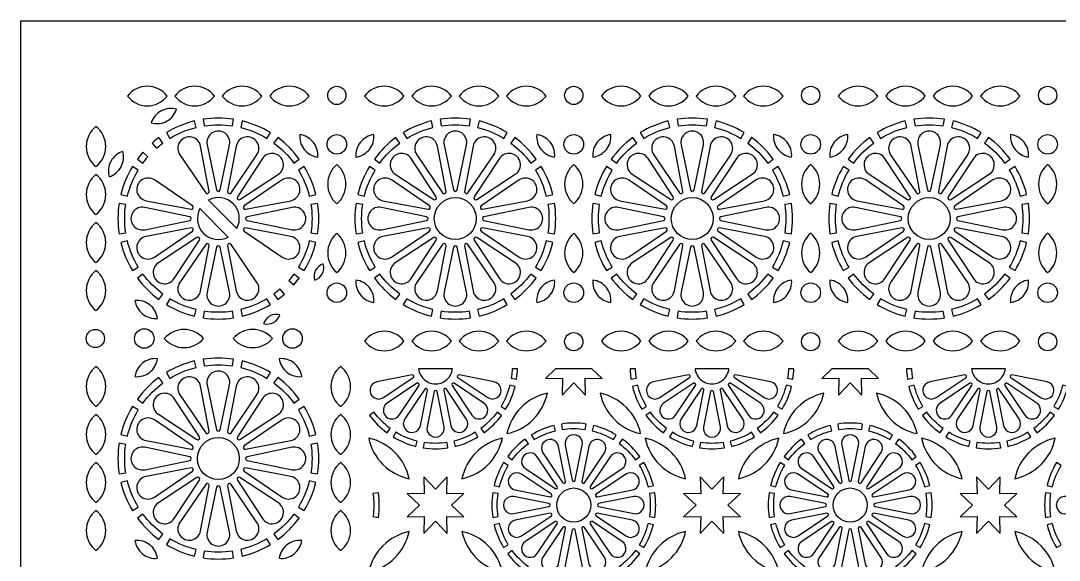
# Model space of a CAD drawing. Header units: millimetres. Extents: x 0 to 1400, y 170 to 1220.
# Drawn here: x 0 to 526, y 947 to 1220 of the extents above; entities that cross this region are included whole.
import ezdxf

# ---------------------------------------------------------------- set-up
doc = ezdxf.new("R2010")
doc.units = ezdxf.units.MM
doc.layers.add('CUT', color=1, linetype='CONTINUOUS')

msp = doc.modelspace()

# ---------------------------------------------------------------- linework, layer by layer
at = {"layer": 'CUT'}
for points in [[(0, 1220), (1400.15, 1220), (1400.15, 169.85), (0, 169.85)], [(201.493, 1043.85), (201.607, 1043.126), (201.842, 1042.25), (202.167, 1041.404), (202.578, 1040.597), (203.072, 1039.837), (203.642, 1039.132), (204.282, 1038.492), (204.987, 1037.922), (205.747, 1037.428), (206.554, 1037.017), (207.4, 1036.692), (208.276, 1036.457), (209.17, 1036.316), (210.075, 1036.268), (210.98, 1036.316), (211.874, 1036.457), (212.75, 1036.692), (213.596, 1037.017), (214.403, 1037.428), (215.163, 1037.922), (215.868, 1038.492), (216.508, 1039.132), (217.078, 1039.837), (217.572, 1040.597), (217.983, 1041.404), (218.308, 1042.25), (218.543, 1043.126), (218.657, 1043.85)], [(248.815, 1043.85), (248.668, 1040.966), (248.377, 1039.082), (251.1, 1038.661), (251.526, 1042.805), (251.526, 1043.85)], [(270.854, 1043.85), (265.708, 1038.974), (274.357, 1039.207), (274.124, 1030.558), (280.075, 1036.839), (286.026, 1030.558), (285.793, 1039.207), (294.442, 1038.974), (289.296, 1043.85)], [(308.624, 1043.85), (308.624, 1042.805), (309.05, 1038.661), (311.773, 1039.082), (311.482, 1040.966), (311.335, 1043.85)], [(341.493, 1043.85), (341.607, 1043.126), (341.842, 1042.25), (342.167, 1041.404), (342.578, 1040.597), (343.072, 1039.837), (343.642, 1039.132), (344.282, 1038.492), (344.987, 1037.922), (345.747, 1037.428), (346.554, 1037.017), (347.4, 1036.692), (348.276, 1036.457), (349.17, 1036.316), (350.075, 1036.268), (350.98, 1036.316), (351.874, 1036.457), (352.75, 1036.692), (353.596, 1037.017), (354.403, 1037.428), (355.163, 1037.922), (355.868, 1038.492), (356.508, 1039.132), (357.078, 1039.837), (357.572, 1040.597), (357.983, 1041.404), (358.308, 1042.25), (358.543, 1043.126), (358.657, 1043.85)], [(388.815, 1043.85), (388.668, 1040.966), (388.377, 1039.082), (391.1, 1038.661), (391.526, 1042.805), (391.526, 1043.85)], [(410.854, 1043.85), (405.708, 1038.974), (414.357, 1039.207), (414.124, 1030.558), (420.075, 1036.839), (426.026, 1030.558), (425.793, 1039.207), (434.442, 1038.974), (429.296, 1043.85)], [(448.624, 1043.85), (448.624, 1042.805), (449.05, 1038.661), (451.773, 1039.082), (451.482, 1040.966), (451.335, 1043.85)], [(481.493, 1043.85), (481.607, 1043.126), (481.842, 1042.25), (482.167, 1041.404), (482.578, 1040.597), (483.072, 1039.837), (483.642, 1039.132), (484.282, 1038.492), (484.987, 1037.922), (485.747, 1037.428), (486.554, 1037.017), (487.4, 1036.692), (488.276, 1036.457), (489.17, 1036.316), (490.075, 1036.268), (490.98, 1036.316), (491.874, 1036.457), (492.75, 1036.692), (493.596, 1037.017), (494.403, 1037.428), (495.163, 1037.922), (495.868, 1038.492), (496.508, 1039.132), (497.078, 1039.837), (497.572, 1040.597), (497.983, 1041.404), (498.308, 1042.25), (498.543, 1043.126), (498.657, 1043.85)], [(201.989, 974.925), (195.708, 968.974), (204.357, 969.207), (204.124, 960.558), (210.075, 966.839), (216.026, 960.558), (215.793, 969.207), (224.442, 968.974), (218.161, 974.925), (224.442, 980.876), (215.793, 980.643), (216.026, 989.292), (210.075, 983.011), (204.124, 989.292), (204.357, 980.643), (195.708, 980.876)], [(341.989, 974.925), (335.708, 968.974), (344.357, 969.207), (344.124, 960.558), (350.075, 966.839), (356.026, 960.558), (355.793, 969.207), (364.442, 968.974), (358.161, 974.925), (364.442, 980.876), (355.793, 980.643), (356.026, 989.292), (350.075, 983.011), (344.124, 989.292), (344.357, 980.643), (335.708, 980.876)], [(481.989, 974.925), (475.708, 968.974), (484.357, 969.207), (484.124, 960.558), (490.075, 966.839), (496.026, 960.558), (495.793, 969.207), (504.442, 968.974), (498.161, 974.925), (504.442, 980.876), (495.793, 980.643), (496.026, 989.292), (490.075, 983.011), (484.124, 989.292), (484.357, 980.643), (475.708, 980.876)]]:
    msp.add_lwpolyline(points, close=True, dxfattribs=at)
for points in [[(74.081, 1181.9, 0.2338316), (64.075, 1186.85, 0.2338316), (54.069, 1181.9, 0.2338316), (64.075, 1176.95, 0.2338316)], [(98.081, 1181.9, 0.2338316), (88.075, 1186.85, 0.2338316), (78.069, 1181.9, 0.2338316), (88.075, 1176.95, 0.2338316)], [(122.081, 1181.9, 0.2338316), (112.075, 1186.85, 0.2338316), (102.069, 1181.9, 0.2338316), (112.075, 1176.95, 0.2338316)], [(146.081, 1181.9, 0.2338316), (136.075, 1186.85, 0.2338316), (126.069, 1181.9, 0.2338316), (136.075, 1176.95, 0.2338316)], [(194.081, 1181.9, 0.2338316), (184.075, 1186.85, 0.2338316), (174.069, 1181.9, 0.2338316), (184.075, 1176.95, 0.2338316)], [(218.081, 1181.9, 0.2338316), (208.075, 1186.85, 0.2338316), (198.069, 1181.9, 0.2338316), (208.075, 1176.95, 0.2338316)], [(242.081, 1181.9, 0.2338316), (232.075, 1186.85, 0.2338316), (222.069, 1181.9, 0.2338316), (232.075, 1176.95, 0.2338316)], [(266.081, 1181.9, 0.2338316), (256.075, 1186.85, 0.2338316), (246.069, 1181.9, 0.2338316), (256.075, 1176.95, 0.2338316)], [(314.081, 1181.9, 0.2338316), (304.075, 1186.85, 0.2338316), (294.069, 1181.9, 0.2338316), (304.075, 1176.95, 0.2338316)], [(338.081, 1181.9, 0.2338316), (328.075, 1186.85, 0.2338316), (318.069, 1181.9, 0.2338316), (328.075, 1176.95, 0.2338316)], [(362.081, 1181.9, 0.2338316), (352.075, 1186.85, 0.2338316), (342.069, 1181.9, 0.2338316), (352.075, 1176.95, 0.2338316)], [(386.081, 1181.9, 0.2338316), (376.075, 1186.85, 0.2338316), (366.069, 1181.9, 0.2338316), (376.075, 1176.95, 0.2338316)], [(434.081, 1181.9, 0.2338316), (424.075, 1186.85, 0.2338316), (414.069, 1181.9, 0.2338316), (424.075, 1176.95, 0.2338316)], [(458.081, 1181.9, 0.2338316), (448.075, 1186.85, 0.2338316), (438.069, 1181.9, 0.2338316), (448.075, 1176.95, 0.2338316)], [(482.081, 1181.9, 0.2338316), (472.075, 1186.85, 0.2338316), (462.069, 1181.9, 0.2338316), (472.075, 1176.95, 0.2338316)], [(506.081, 1181.9, 0.2338316), (496.075, 1186.85, 0.2338316), (486.069, 1181.9, 0.2338316), (496.075, 1176.95, 0.2338316)], [(78.913, 1175.195, 0.1947318), (71.12, 1174.381, 0.1947317), (66.088, 1168.375, 0.1947318), (73.881, 1169.189, 0.1947317)], [(75.509, 1160.498, -0.076018), (88.756, 1165.985), (87.947, 1169.302, 0.0760714), (73.736, 1163.416)], [(92.906, 1166.811, -0.0760181), (107.244, 1166.811), (107.766, 1170.185, 0.0760714), (92.384, 1170.185)], [(111.394, 1165.985, -0.076018), (124.641, 1160.498), (126.414, 1163.416, 0.0760714), (112.203, 1169.302)], [(195.509, 1160.498, -0.076018), (208.756, 1165.985), (207.947, 1169.302, 0.0760714), (193.736, 1163.416)], [(212.906, 1166.811, -0.0760181), (227.244, 1166.811), (227.766, 1170.185, 0.0760714), (212.384, 1170.185)], [(231.394, 1165.985, -0.076018), (244.641, 1160.498), (246.414, 1163.416, 0.0760714), (232.203, 1169.302)], [(315.509, 1160.498, -0.076018), (328.756, 1165.985), (327.947, 1169.302, 0.0760714), (313.736, 1163.416)], [(332.906, 1166.811, -0.0760181), (347.244, 1166.811), (347.766, 1170.185, 0.0760714), (332.384, 1170.185)], [(351.394, 1165.985, -0.076018), (364.641, 1160.498), (366.414, 1163.416, 0.0760714), (352.203, 1169.302)], [(435.509, 1160.498, -0.076018), (448.756, 1165.985), (447.947, 1169.302, 0.0760714), (433.736, 1163.416)], [(452.906, 1166.811, -0.0760181), (467.244, 1166.811), (467.766, 1170.185, 0.0760714), (452.384, 1170.185)], [(471.394, 1165.985, -0.076018), (484.641, 1160.498), (486.414, 1163.416, 0.0760714), (472.203, 1169.302)], [(43.05, 1156.354, 0.2308917), (38.1, 1166.501, 0.2308917), (33.15, 1156.354, 0.2308917), (38.1, 1146.206, 0.2308917)], [(100.999, 1134.444), (105.739, 1157.243, 1.229312), (94.411, 1157.243), (99.151, 1134.444, 0.8134626)], [(150.401, 1151.068, 0.1947317), (148.142, 1158.57, 0.1947318), (141.299, 1162.388, 0.1947317), (143.558, 1154.886, 0.1947318)], [(178.851, 1162.388, 0.1947318), (172.008, 1158.57, 0.1947317), (169.749, 1151.068, 0.1947318), (176.592, 1154.886, 0.1947317)], [(220.999, 1134.444), (225.739, 1157.243, 1.229312), (214.411, 1157.243), (219.151, 1134.444, 0.8134626)], [(270.401, 1151.068, 0.1947317), (268.142, 1158.57, 0.1947318), (261.299, 1162.388, 0.1947317), (263.558, 1154.886, 0.1947318)], [(298.851, 1162.388, 0.1947318), (292.008, 1158.57, 0.1947317), (289.749, 1151.068, 0.1947318), (296.592, 1154.886, 0.1947317)], [(340.999, 1134.444), (345.739, 1157.243, 1.229312), (334.411, 1157.243), (339.151, 1134.444, 0.8134626)], [(390.401, 1151.068, 0.1947317), (388.142, 1158.57, 0.1947318), (381.299, 1162.388, 0.1947317), (383.558, 1154.886, 0.1947318)], [(418.851, 1162.388, 0.1947318), (412.008, 1158.57, 0.1947317), (409.749, 1151.068, 0.1947318), (416.592, 1154.886, 0.1947317)], [(460.999, 1134.444), (465.739, 1157.243, 1.229312), (454.411, 1157.243), (459.151, 1134.444, 0.8134626)], [(510.401, 1151.068, 0.1947317), (508.142, 1158.57, 0.1947318), (501.299, 1162.388, 0.1947317), (503.558, 1154.886, 0.1947318)], [(68.785, 1155.571, -0.0216959), (71.991, 1158.148), (69.975, 1160.902, 0.021749), (66.528, 1158.133)], [(95.372, 1133.693), (91.027, 1156.57, 1.2293118), (80.561, 1152.234), (93.665, 1132.986, 0.8134636)], [(106.485, 1132.986), (119.589, 1152.234, 1.2293118), (109.123, 1156.57), (104.778, 1133.693, 0.8134636)], [(128.159, 1158.148, -0.0760181), (138.298, 1148.009), (141.052, 1150.025, 0.0760714), (130.175, 1160.902)], [(181.852, 1148.009, -0.0760181), (191.991, 1158.148), (189.975, 1160.902, 0.0760714), (179.098, 1150.025)], [(215.372, 1133.693), (211.027, 1156.57, 1.2293118), (200.561, 1152.234), (213.665, 1132.986, 0.8134636)], [(226.485, 1132.986), (239.589, 1152.234, 1.2293118), (229.123, 1156.57), (224.778, 1133.693, 0.8134636)], [(248.159, 1158.148, -0.0760181), (258.298, 1148.009), (261.052, 1150.025, 0.0760714), (250.175, 1160.902)], [(301.852, 1148.009, -0.0760181), (311.991, 1158.148), (309.975, 1160.902, 0.0760714), (299.098, 1150.025)], [(335.372, 1133.693), (331.027, 1156.57, 1.2293118), (320.561, 1152.234), (333.665, 1132.986, 0.8134636)], [(346.485, 1132.986), (359.589, 1152.234, 1.2293118), (349.123, 1156.57), (344.778, 1133.693, 0.8134636)], [(368.159, 1158.148, -0.0760181), (378.298, 1148.009), (381.052, 1150.025, 0.0760714), (370.175, 1160.902)], [(421.852, 1148.009, -0.0760181), (431.991, 1158.148), (429.975, 1160.902, 0.0760714), (419.098, 1150.025)], [(455.372, 1133.693), (451.027, 1156.57, 1.2293118), (440.561, 1152.234), (453.665, 1132.986, 0.8134636)], [(466.485, 1132.986), (479.589, 1152.234, 1.2293118), (469.123, 1156.57), (464.778, 1133.693, 0.8134636)], [(488.159, 1158.148, -0.0760181), (498.298, 1148.009), (501.052, 1150.025, 0.0760714), (490.175, 1160.902)], [(50.811, 1146.119, 0.1947318), (51.625, 1153.912, 0.1947317), (45.619, 1148.88, 0.1947318), (44.805, 1141.087, 0.1947317)], [(61.867, 1153.472, 0.021749), (59.098, 1150.025), (61.852, 1148.009, -0.0216959), (64.429, 1151.215)], [(110.995, 1129.539), (130.468, 1142.308, 1.2293119), (122.458, 1150.318), (109.689, 1130.845, 0.8134633)], [(210.461, 1130.845), (197.692, 1150.318, 1.2293119), (189.682, 1142.308), (209.155, 1129.539, 0.8134633)], [(230.995, 1129.539), (250.468, 1142.308, 1.2293119), (242.458, 1150.318), (229.689, 1130.845, 0.8134633)], [(330.461, 1130.845), (317.692, 1150.318, 1.2293119), (309.682, 1142.308), (329.155, 1129.539, 0.8134633)], [(350.995, 1129.539), (370.468, 1142.308, 1.2293119), (362.458, 1150.318), (349.689, 1130.845, 0.8134633)], [(450.461, 1130.845), (437.692, 1150.318, 1.2293119), (429.682, 1142.308), (449.155, 1129.539, 0.8134633)], [(470.995, 1129.539), (490.468, 1142.308, 1.2293119), (482.458, 1150.318), (469.689, 1130.845, 0.8134633)], [(160.075, 1127.393, 0.2205825), (164.69, 1137.345, 0.2205825), (160.075, 1147.297, 0.2205825), (155.46, 1137.345, 0.2205825)], [(280.075, 1127.393, 0.2205825), (284.69, 1137.345, 0.2205825), (280.075, 1147.297, 0.2205825), (275.46, 1137.345, 0.2205825)], [(400.075, 1127.393, 0.2205825), (404.69, 1137.345, 0.2205825), (400.075, 1147.297, 0.2205825), (395.46, 1137.345, 0.2205825)], [(520.075, 1127.393, 0.2205825), (524.69, 1137.345, 0.2205825), (520.075, 1147.297, 0.2205825), (515.46, 1137.345, 0.2205825)], [(43.05, 1132.068, 0.2308917), (38.1, 1142.216, 0.2308917), (33.15, 1132.068, 0.2308917), (38.1, 1121.92, 0.2308917)], [(56.584, 1146.264, 0.0760714), (50.698, 1132.053), (54.015, 1131.244, -0.076018), (59.502, 1144.491)], [(140.648, 1144.491, -0.076018), (146.135, 1131.244), (149.452, 1132.053, 0.0760714), (143.566, 1146.264)], [(174.015, 1131.244, -0.076018), (179.502, 1144.491), (176.584, 1146.264, 0.0760714), (170.698, 1132.053)], [(260.648, 1144.491, -0.076018), (266.135, 1131.244), (269.452, 1132.053, 0.0760714), (263.566, 1146.264)], [(294.015, 1131.244, -0.076018), (299.502, 1144.491), (296.584, 1146.264, 0.0760714), (290.698, 1132.053)], [(380.648, 1144.491, -0.076018), (386.135, 1131.244), (389.452, 1132.053, 0.0760714), (383.566, 1146.264)], [(414.015, 1131.244, -0.076018), (419.502, 1144.491), (416.584, 1146.264, 0.0760714), (410.698, 1132.053)], [(500.648, 1144.491, -0.076018), (506.135, 1131.244), (509.452, 1132.053, 0.0760714), (503.566, 1146.264)], [(87.014, 1126.335), (67.766, 1139.439, 1.2293118), (63.43, 1128.973), (86.307, 1124.628, 0.8134636)], [(113.843, 1124.628), (136.72, 1128.973, 1.2293118), (132.384, 1139.439), (113.136, 1126.335, 0.8134636)], [(207.014, 1126.335), (187.766, 1139.439, 1.2293118), (183.43, 1128.973), (206.307, 1124.628, 0.8134636)], [(233.843, 1124.628), (256.72, 1128.973, 1.2293118), (252.384, 1139.439), (233.136, 1126.335, 0.8134636)], [(327.014, 1126.335), (307.766, 1139.439, 1.2293118), (303.43, 1128.973), (326.307, 1124.628, 0.8134636)], [(353.843, 1124.628), (376.72, 1128.973, 1.2293118), (372.384, 1139.439), (353.136, 1126.335, 0.8134636)], [(447.014, 1126.335), (427.766, 1139.439, 1.2293118), (423.43, 1128.973), (446.307, 1124.628, 0.8134636)], [(473.843, 1124.628), (496.72, 1128.973, 1.2293118), (492.384, 1139.439), (473.136, 1126.335, 0.8134636)], [(49.815, 1127.616, 0.0760714), (49.815, 1112.234), (53.189, 1112.756, -0.0760181), (53.189, 1127.094)], [(85.556, 1120.849), (62.757, 1125.589, 1.229312), (62.757, 1114.261), (85.556, 1119.001, 0.8134626)], [(109.436, 1114.913, 0.7422074), (95.063, 1129.286)], [(114.594, 1119.001), (137.393, 1114.261, 1.229312), (137.393, 1125.589), (114.594, 1120.849, 0.8134626)], [(146.961, 1127.094, -0.0760181), (146.961, 1112.756), (150.335, 1112.234, 0.0760714), (150.335, 1127.616)], [(173.189, 1112.756, -0.0760181), (173.189, 1127.094), (169.815, 1127.616, 0.0760714), (169.815, 1112.234)], [(205.556, 1120.849), (182.757, 1125.589, 1.229312), (182.757, 1114.261), (205.556, 1119.001, 0.8134626)], [(234.594, 1119.001), (257.393, 1114.261, 1.229312), (257.393, 1125.589), (234.594, 1120.849, 0.8134626)], [(266.961, 1127.094, -0.0760181), (266.961, 1112.756), (270.335, 1112.234, 0.0760714), (270.335, 1127.616)], [(293.189, 1112.756, -0.0760181), (293.189, 1127.094), (289.815, 1127.616, 0.0760714), (289.815, 1112.234)], [(325.556, 1120.849), (302.757, 1125.589, 1.229312), (302.757, 1114.261), (325.556, 1119.001, 0.8134626)], [(354.594, 1119.001), (377.393, 1114.261, 1.229312), (377.393, 1125.589), (354.594, 1120.849, 0.8134626)], [(386.961, 1127.094, -0.0760181), (386.961, 1112.756), (390.335, 1112.234, 0.0760714), (390.335, 1127.616)], [(413.189, 1112.756, -0.0760181), (413.189, 1127.094), (409.815, 1127.616, 0.0760714), (409.815, 1112.234)], [(445.556, 1120.849), (422.757, 1125.589, 1.229312), (422.757, 1114.261), (445.556, 1119.001, 0.8134626)], [(474.594, 1119.001), (497.393, 1114.261, 1.229312), (497.393, 1125.589), (474.594, 1120.849, 0.8134626)], [(506.961, 1127.094, -0.0760181), (506.961, 1112.756), (510.335, 1112.234, 0.0760714), (510.335, 1127.616)], [(90.714, 1124.937, 0.7422074), (105.087, 1110.564)], [(43.05, 1107.782, 0.2308917), (38.1, 1117.93, 0.2308917), (33.15, 1107.782, 0.2308917), (38.1, 1097.634, 0.2308917)], [(86.307, 1115.222), (63.43, 1110.877, 1.2293118), (67.766, 1100.411), (87.014, 1113.515, 0.8134636)], [(113.136, 1113.515), (132.384, 1100.411, 1.2293118), (136.72, 1110.877), (113.843, 1115.222, 0.8134636)], [(206.307, 1115.222), (183.43, 1110.877, 1.2293118), (187.766, 1100.411), (207.014, 1113.515, 0.8134636)], [(233.136, 1113.515), (252.384, 1100.411, 1.2293118), (256.72, 1110.877), (233.843, 1115.222, 0.8134636)], [(326.307, 1115.222), (303.43, 1110.877, 1.2293118), (307.766, 1100.411), (327.014, 1113.515, 0.8134636)], [(353.136, 1113.515), (372.384, 1100.411, 1.2293118), (376.72, 1110.877), (353.843, 1115.222, 0.8134636)], [(446.307, 1115.222), (423.43, 1110.877, 1.2293118), (427.766, 1100.411), (447.014, 1113.515, 0.8134636)], [(473.136, 1113.515), (492.384, 1100.411, 1.2293118), (496.72, 1110.877), (473.843, 1115.222, 0.8134636)], [(89.155, 1110.311), (69.682, 1097.542, 1.2293119), (77.692, 1089.532), (90.461, 1109.005, 0.8134633)], [(160.075, 1092.553, 0.2205825), (164.69, 1102.505, 0.2205825), (160.075, 1112.457, 0.2205825), (155.46, 1102.505, 0.2205825)], [(209.155, 1110.311), (189.682, 1097.542, 1.2293119), (197.692, 1089.532), (210.461, 1109.005, 0.8134633)], [(229.689, 1109.005), (242.458, 1089.532, 1.2293119), (250.468, 1097.542), (230.995, 1110.311, 0.8134633)], [(280.075, 1092.553, 0.2205825), (284.69, 1102.505, 0.2205825), (280.075, 1112.457, 0.2205825), (275.46, 1102.505, 0.2205825)], [(329.155, 1110.311), (309.682, 1097.542, 1.2293119), (317.692, 1089.532), (330.461, 1109.005, 0.8134633)], [(349.689, 1109.005), (362.458, 1089.532, 1.2293119), (370.468, 1097.542), (350.995, 1110.311, 0.8134633)], [(400.075, 1092.553, 0.2205825), (404.69, 1102.505, 0.2205825), (400.075, 1112.457, 0.2205825), (395.46, 1102.505, 0.2205825)], [(449.155, 1110.311), (429.682, 1097.542, 1.2293119), (437.692, 1089.532), (450.461, 1109.005, 0.8134633)], [(469.689, 1109.005), (482.458, 1089.532, 1.2293119), (490.468, 1097.542), (470.995, 1110.311, 0.8134633)], [(520.075, 1092.553, 0.2205825), (524.69, 1102.505, 0.2205825), (520.075, 1112.457, 0.2205825), (515.46, 1102.505, 0.2205825)], [(50.698, 1107.797, 0.0760714), (56.584, 1093.586), (59.502, 1095.359, -0.076018), (54.015, 1108.606)], [(93.665, 1106.864), (80.561, 1087.616, 1.2293118), (91.027, 1083.28), (95.372, 1106.157, 0.8134636)], [(99.151, 1105.406), (94.411, 1082.607, 1.229312), (105.739, 1082.607), (100.999, 1105.406, 0.8134626)], [(104.778, 1106.157), (109.123, 1083.28, 1.2293118), (119.589, 1087.616), (106.485, 1106.864, 0.8134636)], [(146.135, 1108.606, -0.076018), (140.648, 1095.359), (143.566, 1093.586, 0.0760714), (149.452, 1107.797)], [(179.502, 1095.359, -0.076018), (174.015, 1108.606), (170.698, 1107.797, 0.0760714), (176.584, 1093.586)], [(213.665, 1106.864), (200.561, 1087.616, 1.2293118), (211.027, 1083.28), (215.372, 1106.157, 0.8134636)], [(219.151, 1105.406), (214.411, 1082.607, 1.229312), (225.739, 1082.607), (220.999, 1105.406, 0.8134626)], [(224.778, 1106.157), (229.123, 1083.28, 1.2293118), (239.589, 1087.616), (226.485, 1106.864, 0.8134636)], [(266.135, 1108.606, -0.076018), (260.648, 1095.359), (263.566, 1093.586, 0.0760714), (269.452, 1107.797)], [(299.502, 1095.359, -0.076018), (294.015, 1108.606), (290.698, 1107.797, 0.0760714), (296.584, 1093.586)], [(333.665, 1106.864), (320.561, 1087.616, 1.2293118), (331.027, 1083.28), (335.372, 1106.157, 0.8134636)], [(339.151, 1105.406), (334.411, 1082.607, 1.229312), (345.739, 1082.607), (340.999, 1105.406, 0.8134626)], [(344.778, 1106.157), (349.123, 1083.28, 1.2293118), (359.589, 1087.616), (346.485, 1106.864, 0.8134636)], [(386.135, 1108.606, -0.076018), (380.648, 1095.359), (383.566, 1093.586, 0.0760714), (389.452, 1107.797)], [(419.502, 1095.359, -0.076018), (414.015, 1108.606), (410.698, 1107.797, 0.0760714), (416.584, 1093.586)], [(453.665, 1106.864), (440.561, 1087.616, 1.2293118), (451.027, 1083.28), (455.372, 1106.157, 0.8134636)], [(459.151, 1105.406), (454.411, 1082.607, 1.229312), (465.739, 1082.607), (460.999, 1105.406, 0.8134626)], [(464.778, 1106.157), (469.123, 1083.28, 1.2293118), (479.589, 1087.616), (466.485, 1106.864, 0.8134636)], [(506.135, 1108.606, -0.076018), (500.648, 1095.359), (503.566, 1093.586, 0.0760714), (509.452, 1107.797)], [(148.805, 1088.711, 0.1936892), (152.668, 1091.961, 0.1936891), (153.201, 1096.981, 0.1936895), (149.339, 1093.731, 0.1936894)], [(43.05, 1083.496, 0.2308917), (38.1, 1093.644, 0.2308917), (33.15, 1083.496, 0.2308917), (38.1, 1073.349, 0.2308917)], [(59.098, 1089.825, 0.0760714), (69.975, 1078.948), (71.991, 1081.702, -0.0760181), (61.852, 1091.841)], [(138.298, 1091.841, -0.0216959), (135.721, 1088.635), (138.283, 1086.378, 0.021749), (141.052, 1089.825)], [(169.749, 1088.782, 0.1947317), (172.008, 1081.28, 0.1947318), (178.851, 1077.462, 0.1947317), (176.592, 1084.964, 0.1947318)], [(191.991, 1081.702, -0.0760181), (181.852, 1091.841), (179.098, 1089.825, 0.0760714), (189.975, 1078.948)], [(258.298, 1091.841, -0.0760181), (248.159, 1081.702), (250.175, 1078.948, 0.0760714), (261.052, 1089.825)], [(261.299, 1077.462, 0.1947318), (268.142, 1081.28, 0.1947317), (270.401, 1088.782, 0.1947318), (263.558, 1084.964, 0.1947317)], [(289.749, 1088.782, 0.1947317), (292.008, 1081.28, 0.1947318), (298.851, 1077.462, 0.1947317), (296.592, 1084.964, 0.1947318)], [(311.991, 1081.702, -0.0760181), (301.852, 1091.841), (299.098, 1089.825, 0.0760714), (309.975, 1078.948)], [(378.298, 1091.841, -0.0760181), (368.159, 1081.702), (370.175, 1078.948, 0.0760714), (381.052, 1089.825)], [(381.299, 1077.462, 0.1947318), (388.142, 1081.28, 0.1947317), (390.401, 1088.782, 0.1947318), (383.558, 1084.964, 0.1947317)], [(409.749, 1088.782, 0.1947317), (412.008, 1081.28, 0.1947318), (418.851, 1077.462, 0.1947317), (416.592, 1084.964, 0.1947318)], [(431.991, 1081.702, -0.0760181), (421.852, 1091.841), (419.098, 1089.825, 0.0760714), (429.975, 1078.948)], [(498.298, 1091.841, -0.0760181), (488.159, 1081.702), (490.175, 1078.948, 0.0760714), (501.052, 1089.825)], [(501.299, 1077.462, 0.1947318), (508.142, 1081.28, 0.1947317), (510.401, 1088.782, 0.1947318), (503.558, 1084.964, 0.1947317)], [(130.175, 1078.948, 0.021749), (133.622, 1081.717), (131.365, 1084.279, -0.0216959), (128.159, 1081.702)], [(65.365, 1076.24, 0.1947317), (57.85, 1078.456, 0.1947317), (61.708, 1071.637, 0.1947317), (69.223, 1069.421, 0.1947317)], [(73.736, 1076.434, 0.0760714), (87.947, 1070.548), (88.756, 1073.865, -0.076018), (75.509, 1079.352)], [(112.203, 1070.548, 0.0760714), (126.414, 1076.434), (124.641, 1079.352, -0.076018), (111.394, 1073.865)], [(208.756, 1073.865, -0.076018), (195.509, 1079.352), (193.736, 1076.434, 0.0760714), (207.947, 1070.548)], [(244.641, 1079.352, -0.076018), (231.394, 1073.865), (232.203, 1070.548, 0.0760714), (246.414, 1076.434)], [(328.756, 1073.865, -0.076018), (315.509, 1079.352), (313.736, 1076.434, 0.0760714), (327.947, 1070.548)], [(364.641, 1079.352, -0.076018), (351.394, 1073.865), (352.203, 1070.548, 0.0760714), (366.414, 1076.434)], [(448.756, 1073.865, -0.076018), (435.509, 1079.352), (433.736, 1076.434, 0.0760714), (447.947, 1070.548)], [(484.641, 1079.352, -0.076018), (471.394, 1073.865), (472.203, 1070.548, 0.0760714), (486.414, 1076.434)], [(92.384, 1069.665, 0.0760714), (107.766, 1069.665), (107.244, 1073.039, -0.0760181), (92.906, 1073.039)], [(227.244, 1073.039, -0.0760181), (212.906, 1073.039), (212.384, 1069.665, 0.0760714), (227.766, 1069.665)], [(347.244, 1073.039, -0.0760181), (332.906, 1073.039), (332.384, 1069.665, 0.0760714), (347.766, 1069.665)], [(467.244, 1073.039, -0.0760181), (452.906, 1073.039), (452.384, 1069.665, 0.0760714), (467.766, 1069.665)], [(126.269, 1070.661, 0.1936895), (123.019, 1066.799, 0.1936891), (128.039, 1067.332, 0.1936892), (131.289, 1071.195, 0.1936894)], [(82.655, 1063.826, 0.2205825), (72.703, 1059.211, 0.2205825), (82.655, 1054.596, 0.2205825), (92.607, 1059.211, 0.2205825)], [(117.495, 1063.826, 0.2205825), (107.543, 1059.211, 0.2205825), (117.495, 1054.596, 0.2205825), (127.447, 1059.211, 0.2205825)], [(194.081, 1057.95, 0.2338316), (184.075, 1062.9, 0.2338316), (174.069, 1057.95, 0.2338316), (184.075, 1053, 0.2338316)], [(218.081, 1057.95, 0.2338316), (208.075, 1062.9, 0.2338316), (198.069, 1057.95, 0.2338316), (208.075, 1053, 0.2338316)], [(242.081, 1057.95, 0.2338316), (232.075, 1062.9, 0.2338316), (222.069, 1057.95, 0.2338316), (232.075, 1053, 0.2338316)], [(266.081, 1057.95, 0.2338316), (256.075, 1062.9, 0.2338316), (246.069, 1057.95, 0.2338316), (256.075, 1053, 0.2338316)], [(314.081, 1057.95, 0.2338316), (304.075, 1062.9, 0.2338316), (294.069, 1057.95, 0.2338316), (304.075, 1053, 0.2338316)], [(338.081, 1057.95, 0.2338316), (328.075, 1062.9, 0.2338316), (318.069, 1057.95, 0.2338316), (328.075, 1053, 0.2338316)], [(362.081, 1057.95, 0.2338316), (352.075, 1062.9, 0.2338316), (342.069, 1057.95, 0.2338316), (352.075, 1053, 0.2338316)], [(386.081, 1057.95, 0.2338316), (376.075, 1062.9, 0.2338316), (366.069, 1057.95, 0.2338316), (376.075, 1053, 0.2338316)], [(434.081, 1057.95, 0.2338316), (424.075, 1062.9, 0.2338316), (414.069, 1057.95, 0.2338316), (424.075, 1053, 0.2338316)], [(458.081, 1057.95, 0.2338316), (448.075, 1062.9, 0.2338316), (438.069, 1057.95, 0.2338316), (448.075, 1053, 0.2338316)], [(482.081, 1057.95, 0.2338316), (472.075, 1062.9, 0.2338316), (462.069, 1057.95, 0.2338316), (472.075, 1053, 0.2338316)], [(506.081, 1057.95, 0.2338316), (496.075, 1062.9, 0.2338316), (486.069, 1057.95, 0.2338316), (496.075, 1053, 0.2338316)], [(65.365, 1042.181, 0.1947319), (69.223, 1049.001, 0.1947318), (61.708, 1046.785, 0.1947319), (57.85, 1039.965, 0.1947318)], [(87.947, 1047.874, 0.0760714), (73.736, 1041.987), (75.509, 1039.069, -0.0760181), (88.756, 1044.557)], [(107.766, 1048.756, 0.0760714), (92.384, 1048.756), (92.906, 1045.382, -0.0760181), (107.244, 1045.382)], [(126.414, 1041.987, 0.0760714), (112.203, 1047.874), (111.394, 1044.557, -0.0760181), (124.641, 1039.069)], [(134.785, 1042.181, 0.1947318), (142.3, 1039.965, 0.1947319), (138.442, 1046.785, 0.1947318), (130.927, 1049.001, 0.1947319)], [(43.05, 1034.925, 0.2308917), (38.1, 1045.073, 0.2308917), (33.15, 1034.925, 0.2308917), (38.1, 1024.777, 0.2308917)], [(100.999, 1013.016), (105.739, 1035.814, 1.229312), (94.411, 1035.814), (99.151, 1013.016, 0.8134629)], [(167, 1034.925, 0.2308917), (162.05, 1045.073, 0.2308917), (157.1, 1034.925, 0.2308917), (162.05, 1024.777, 0.2308917)], [(69.975, 1039.474, 0.0760714), (59.098, 1028.597), (61.852, 1026.58, -0.0760181), (71.991, 1036.719)], [(95.372, 1012.264), (91.027, 1035.141, 1.2293119), (80.561, 1030.806), (93.665, 1011.557, 0.8134632)], [(106.485, 1011.557), (119.589, 1030.806, 1.2293119), (109.123, 1035.141), (104.778, 1012.264, 0.8134632)], [(141.052, 1028.597, 0.0760714), (130.175, 1039.474), (128.159, 1036.719, -0.0760181), (138.298, 1026.58)], [(198.176, 1040.799), (180.373, 1037.258, 1.2185033), (183.651, 1029.343), (198.743, 1039.428, 0.8206798)], [(200.66, 1036.56), (185.568, 1026.475, 1.2185039), (191.625, 1020.418), (201.71, 1035.51, 0.8206772)], [(218.44, 1035.51), (228.525, 1020.418, 1.2185039), (234.582, 1026.475), (219.49, 1036.56, 0.8206772)], [(221.407, 1039.428), (236.499, 1029.343, 1.2185033), (239.777, 1037.258), (221.974, 1040.799, 0.8206798)], [(338.176, 1040.799), (320.373, 1037.258, 1.2185033), (323.651, 1029.343), (338.743, 1039.428, 0.8206798)], [(340.66, 1036.56), (325.568, 1026.475, 1.2185039), (331.625, 1020.418), (341.71, 1035.51, 0.8206772)], [(358.44, 1035.51), (368.525, 1020.418, 1.2185039), (374.582, 1026.475), (359.49, 1036.56, 0.8206772)], [(361.407, 1039.428), (376.499, 1029.343, 1.2185033), (379.777, 1037.258), (361.974, 1040.799, 0.8206798)], [(478.176, 1040.799), (460.373, 1037.258, 1.2185033), (463.651, 1029.343), (478.743, 1039.428, 0.8206798)], [(480.66, 1036.56), (465.568, 1026.475, 1.2185039), (471.625, 1020.418), (481.71, 1035.51, 0.8206772)], [(498.44, 1035.51), (508.525, 1020.418, 1.2185039), (514.582, 1026.475), (499.49, 1036.56, 0.8206772)], [(501.407, 1039.428), (516.499, 1029.343, 1.2185033), (519.777, 1037.258), (501.974, 1040.799, 0.8206798)], [(90.461, 1009.417), (77.692, 1028.889, 1.229312), (69.682, 1020.879), (89.155, 1008.11, 0.8134629)], [(110.995, 1008.11), (130.468, 1020.879, 1.229312), (122.458, 1028.889), (109.689, 1009.417, 0.8134629)], [(204.578, 1033.593), (194.493, 1018.501, 1.2185033), (202.408, 1015.223), (205.949, 1033.026, 0.8206798)], [(209.333, 1032.352), (205.792, 1014.549, 1.2185037), (214.358, 1014.549), (210.817, 1032.352, 0.8206783)], [(214.201, 1033.026), (217.742, 1015.223, 1.2185033), (225.657, 1018.501), (215.572, 1033.593, 0.8206798)], [(247.697, 1035.666, -0.0758398), (243.225, 1024.869), (245.584, 1023.436, 0.0759046), (250.378, 1035.012)], [(246.233, 1011.083, 0.1456685), (259.521, 1018.274, 0.1456685), (266.712, 1031.562, 0.1456685), (253.424, 1024.371, 0.1456685)], [(313.917, 1011.083, 0.1456685), (306.726, 1024.371, 0.1456685), (293.438, 1031.562, 0.1456685), (300.629, 1018.274, 0.1456685)], [(316.925, 1024.869, -0.0758398), (312.453, 1035.666), (309.772, 1035.012, 0.0759046), (314.566, 1023.436)], [(344.578, 1033.593), (334.493, 1018.501, 1.2185033), (342.408, 1015.223), (345.949, 1033.026, 0.8206798)], [(349.333, 1032.352), (345.792, 1014.549, 1.2185037), (354.358, 1014.549), (350.817, 1032.352, 0.8206783)], [(354.201, 1033.026), (357.742, 1015.223, 1.2185033), (365.657, 1018.501), (355.572, 1033.593, 0.8206798)], [(387.697, 1035.666, -0.0758398), (383.225, 1024.869), (385.584, 1023.436, 0.0759046), (390.378, 1035.012)], [(386.233, 1011.083, 0.1456685), (399.521, 1018.274, 0.1456685), (406.712, 1031.562, 0.1456685), (393.424, 1024.371, 0.1456685)], [(453.917, 1011.083, 0.1456685), (446.726, 1024.371, 0.1456685), (433.438, 1031.562, 0.1456685), (440.629, 1018.274, 0.1456685)], [(456.925, 1024.869, -0.0758398), (452.453, 1035.666), (449.772, 1035.012, 0.0759046), (454.566, 1023.436)], [(484.578, 1033.593), (474.493, 1018.501, 1.2185033), (482.408, 1015.223), (485.949, 1033.026, 0.8206798)], [(489.333, 1032.352), (485.792, 1014.549, 1.2185037), (494.358, 1014.549), (490.817, 1032.352, 0.8206783)], [(494.201, 1033.026), (497.742, 1015.223, 1.2185033), (505.657, 1018.501), (495.572, 1033.593, 0.8206798)], [(527.697, 1035.666, -0.0758398), (523.225, 1024.869), (525.584, 1023.436, 0.0759046), (530.378, 1035.012)], [(43.05, 1010.639, 0.2308917), (38.1, 1020.787, 0.2308917), (33.15, 1010.639, 0.2308917), (38.1, 1000.491, 0.2308917)], [(56.584, 1024.836, 0.0760714), (50.698, 1010.624), (54.015, 1009.815, -0.0760181), (59.502, 1023.063)], [(149.452, 1010.624, 0.0760714), (143.566, 1024.836), (140.648, 1023.063, -0.0760181), (146.135, 1009.815)], [(167, 1010.639, 0.2308917), (162.05, 1020.787, 0.2308917), (157.1, 1010.639, 0.2308917), (162.05, 1000.491, 0.2308917)], [(187.123, 1013.71, -0.0758399), (178.86, 1021.973), (176.633, 1020.343, 0.0759044), (185.493, 1011.483)], [(241.29, 1021.973, -0.0758399), (233.027, 1013.71), (234.657, 1011.483, 0.0759044), (243.517, 1020.343)], [(327.123, 1013.71, -0.0758399), (318.86, 1021.973), (316.633, 1020.343, 0.0759044), (325.493, 1011.483)], [(381.29, 1021.973, -0.0758399), (373.027, 1013.71), (374.657, 1011.483, 0.0759044), (383.517, 1020.343)], [(467.123, 1013.71, -0.0758399), (458.86, 1021.973), (456.633, 1020.343, 0.0759044), (465.493, 1011.483)], [(521.29, 1021.973, -0.0758399), (513.027, 1013.71), (514.657, 1011.483, 0.0759044), (523.517, 1020.343)], [(87.014, 1004.906), (67.766, 1018.01, 1.2293118), (63.43, 1007.545), (86.307, 1003.2, 0.8134636)], [(113.843, 1003.2), (136.72, 1007.545, 1.2293118), (132.384, 1018.01), (113.136, 1004.906, 0.8134636)], [(260.019, 1008.075, -0.0758398), (270.816, 1012.547), (270.162, 1015.228, 0.0759046), (258.586, 1010.434)], [(274.232, 1013.227, -0.0758397), (285.918, 1013.227), (286.339, 1015.954, 0.0759046), (273.811, 1015.954)], [(289.334, 1012.547, -0.0758398), (300.131, 1008.075), (301.564, 1010.434, 0.0759046), (289.988, 1015.228)], [(400.019, 1008.075, -0.0758398), (410.816, 1012.547), (410.162, 1015.228, 0.0759046), (398.586, 1010.434)], [(414.232, 1013.227, -0.0758397), (425.918, 1013.227), (426.339, 1015.954, 0.0759046), (413.811, 1015.954)], [(429.334, 1012.547, -0.0758398), (440.131, 1008.075), (441.564, 1010.434, 0.0759046), (429.988, 1015.228)], [(200.816, 1007.303, -0.0758398), (190.019, 1011.775), (188.586, 1009.416, 0.0759046), (200.162, 1004.622)], [(230.131, 1011.775, -0.0758398), (219.334, 1007.303), (219.988, 1004.622, 0.0759046), (231.564, 1009.416)], [(280.817, 987.498), (284.358, 1005.301, 1.2185037), (275.792, 1005.301), (279.333, 987.498, 0.8206783)], [(340.816, 1007.303, -0.0758398), (330.019, 1011.775), (328.586, 1009.416, 0.0759046), (340.162, 1004.622)], [(370.131, 1011.775, -0.0758398), (359.334, 1007.303), (359.988, 1004.622, 0.0759046), (371.564, 1009.416)], [(420.817, 987.498), (424.358, 1005.301, 1.2185037), (415.792, 1005.301), (419.333, 987.498, 0.8206783)], [(480.816, 1007.303, -0.0758398), (470.019, 1011.775), (468.586, 1009.416, 0.0759046), (480.162, 1004.622)], [(510.131, 1011.775, -0.0758398), (499.334, 1007.303), (499.988, 1004.622, 0.0759046), (511.564, 1009.416)], [(49.815, 1006.187, 0.0760715), (49.815, 990.806), (53.189, 991.327, -0.076018), (53.189, 1005.666)], [(150.335, 990.806, 0.0760715), (150.335, 1006.187), (146.961, 1005.666, -0.076018), (146.961, 991.327)], [(176.233, 1008.767, 0.1456685), (183.424, 995.479, 0.1456685), (196.712, 988.288, 0.1456685), (189.521, 1001.576, 0.1456685)], [(215.918, 1006.623, -0.0758397), (204.232, 1006.623), (203.811, 1003.896, 0.0759046), (216.339, 1003.896)], [(243.917, 1008.767, 0.1456685), (230.629, 1001.576, 0.1456685), (223.438, 988.288, 0.1456685), (236.726, 995.479, 0.1456685)], [(248.86, 997.877, -0.0758399), (257.123, 1006.14), (255.493, 1008.367, 0.0759044), (246.633, 999.507)], [(275.949, 986.824), (272.408, 1004.627, 1.2185033), (264.493, 1001.349), (274.578, 986.257, 0.8206798)], [(285.572, 986.257), (295.657, 1001.349, 1.2185033), (287.742, 1004.627), (284.201, 986.824, 0.8206798)], [(303.027, 1006.14, -0.0758399), (311.29, 997.877), (313.517, 999.507, 0.0759044), (304.657, 1008.367)], [(316.233, 1008.767, 0.1456685), (323.424, 995.479, 0.1456685), (336.712, 988.288, 0.1456685), (329.521, 1001.576, 0.1456685)], [(355.918, 1006.623, -0.0758397), (344.232, 1006.623), (343.811, 1003.896, 0.0759046), (356.339, 1003.896)], [(383.917, 1008.767, 0.1456685), (370.629, 1001.576, 0.1456685), (363.438, 988.288, 0.1456685), (376.726, 995.479, 0.1456685)], [(388.86, 997.877, -0.0758399), (397.123, 1006.14), (395.493, 1008.367, 0.0759044), (386.633, 999.507)], [(415.949, 986.824), (412.408, 1004.627, 1.2185033), (404.493, 1001.349), (414.578, 986.257, 0.8206798)], [(425.572, 986.257), (435.657, 1001.349, 1.2185033), (427.742, 1004.627), (424.201, 986.824, 0.8206798)], [(443.027, 1006.14, -0.0758399), (451.29, 997.877), (453.517, 999.507, 0.0759044), (444.657, 1008.367)], [(456.233, 1008.767, 0.1456685), (463.424, 995.479, 0.1456685), (476.712, 988.288, 0.1456685), (469.521, 1001.576, 0.1456685)], [(495.918, 1006.623, -0.0758397), (484.232, 1006.623), (483.811, 1003.896, 0.0759046), (496.339, 1003.896)], [(523.917, 1008.767, 0.1456685), (510.629, 1001.576, 0.1456685), (503.438, 988.288, 0.1456685), (516.726, 995.479, 0.1456685)], [(85.556, 999.421), (62.757, 1004.161, 1.229312), (62.757, 992.832), (85.556, 997.572, 0.8134626)], [(114.594, 997.572), (137.393, 992.832, 1.229312), (137.393, 1004.161), (114.594, 999.421, 0.8134626)], [(271.71, 984.34), (261.625, 999.432, 1.2185039), (255.568, 993.375), (270.66, 983.29, 0.8206772)], [(289.49, 983.29), (304.582, 993.375, 1.2185039), (298.525, 999.432), (288.44, 984.34, 0.8206772)], [(411.71, 984.34), (401.625, 999.432, 1.2185039), (395.568, 993.375), (410.66, 983.29, 0.8206772)], [(429.49, 983.29), (444.582, 993.375, 1.2185039), (438.525, 999.432), (428.44, 984.34, 0.8206772)], [(43.05, 986.354, 0.2308917), (38.1, 996.501, 0.2308917), (33.15, 986.354, 0.2308917), (38.1, 976.206, 0.2308917)], [(167, 986.354, 0.2308917), (162.05, 996.501, 0.2308917), (157.1, 986.354, 0.2308917), (162.05, 976.206, 0.2308917)], [(242.453, 984.184, -0.0758398), (246.925, 994.981), (244.566, 996.414, 0.0759046), (239.772, 984.838)], [(313.225, 994.981, -0.0758398), (317.697, 984.184), (320.378, 984.838, 0.0759046), (315.584, 996.414)], [(382.453, 984.184, -0.0758398), (386.925, 994.981), (384.566, 996.414, 0.0759046), (379.772, 984.838)], [(453.225, 994.981, -0.0758398), (457.697, 984.184), (460.378, 984.838, 0.0759046), (455.584, 996.414)], [(522.453, 984.184, -0.0758398), (526.925, 994.981), (524.566, 996.414, 0.0759046), (519.772, 984.838)], [(86.307, 993.793), (63.43, 989.448, 1.2293118), (67.766, 978.983), (87.014, 992.087, 0.8134636)], [(89.155, 988.882), (69.682, 976.113, 1.229312), (77.692, 968.104), (90.461, 987.576, 0.8134629)], [(109.689, 987.576), (122.458, 968.104, 1.229312), (130.468, 976.113), (110.995, 988.882, 0.8134629)], [(113.136, 992.087), (132.384, 978.983, 1.2293118), (136.72, 989.448), (113.843, 993.793, 0.8134636)], [(268.743, 980.422), (253.651, 990.507, 1.2185033), (250.373, 982.592), (268.176, 979.051, 0.8206798)], [(291.974, 979.051), (309.777, 982.592, 1.2185033), (306.499, 990.507), (291.407, 980.422, 0.8206798)], [(408.743, 980.422), (393.651, 990.507, 1.2185033), (390.373, 982.592), (408.176, 979.051, 0.8206798)], [(431.974, 979.051), (449.777, 982.592, 1.2185033), (446.499, 990.507), (431.407, 980.422, 0.8206798)], [(50.698, 986.369, 0.0760714), (56.584, 972.157), (59.502, 973.93, -0.0760181), (54.015, 987.178)], [(93.665, 985.436), (80.561, 966.187, 1.2293119), (91.027, 961.852), (95.372, 984.729, 0.8134632)], [(99.151, 983.977), (94.411, 961.179, 1.229312), (105.739, 961.179), (100.999, 983.977, 0.8134629)], [(104.778, 984.729), (109.123, 961.852, 1.2293119), (119.589, 966.187), (106.485, 985.436, 0.8134632)], [(143.566, 972.157, 0.0760714), (149.452, 986.369), (146.135, 987.178, -0.0760181), (140.648, 973.93)], [(178.377, 980.768, -0.0758397), (178.377, 969.082), (181.104, 968.661, 0.0759046), (181.104, 981.189)], [(241.773, 969.082, -0.0758397), (241.773, 980.768), (239.046, 981.189, 0.0759046), (239.046, 968.661)], [(267.502, 975.667), (249.699, 979.208, 1.2185037), (249.699, 970.642), (267.502, 974.183, 0.8206783)], [(292.648, 974.183), (310.451, 970.642, 1.2185037), (310.451, 979.208), (292.648, 975.667, 0.8206783)], [(318.377, 980.768, -0.0758397), (318.377, 969.082), (321.104, 968.661, 0.0759046), (321.104, 981.189)], [(381.773, 969.082, -0.0758397), (381.773, 980.768), (379.046, 981.189, 0.0759046), (379.046, 968.661)], [(407.502, 975.667), (389.699, 979.208, 1.2185037), (389.699, 970.642), (407.502, 974.183, 0.8206783)], [(432.648, 974.183), (450.451, 970.642, 1.2185037), (450.451, 979.208), (432.648, 975.667, 0.8206783)], [(458.377, 980.768, -0.0758397), (458.377, 969.082), (461.104, 968.661, 0.0759046), (461.104, 981.189)], [(521.773, 969.082, -0.0758397), (521.773, 980.768), (519.046, 981.189, 0.0759046), (519.046, 968.661)], [(547.502, 975.667), (529.699, 979.208, 1.2185037), (529.699, 970.642), (547.502, 974.183, 0.8206783)], [(43.05, 962.068, 0.2308917), (38.1, 972.216, 0.2308917), (33.15, 962.068, 0.2308917), (38.1, 951.92, 0.2308917)], [(59.098, 968.396, 0.0760714), (69.975, 957.519), (71.991, 960.274, -0.0760181), (61.852, 970.413)], [(130.175, 957.519, 0.0760714), (141.052, 968.396), (138.298, 970.413, -0.0760181), (128.159, 960.274)], [(167, 962.068, 0.2308917), (162.05, 972.216, 0.2308917), (157.1, 962.068, 0.2308917), (162.05, 951.92, 0.2308917)], [(268.176, 970.799), (250.373, 967.258, 1.2185033), (253.651, 959.343), (268.743, 969.428, 0.8206798)], [(291.407, 969.428), (306.499, 959.343, 1.2185033), (309.777, 967.258), (291.974, 970.799, 0.8206798)], [(408.176, 970.799), (390.373, 967.258, 1.2185033), (393.651, 959.343), (408.743, 969.428, 0.8206798)], [(431.407, 969.428), (446.499, 959.343, 1.2185033), (449.777, 967.258), (431.974, 970.799, 0.8206798)], [(246.925, 954.869, -0.0758398), (242.453, 965.666), (239.772, 965.012, 0.0759046), (244.566, 953.436)], [(270.66, 966.56), (255.568, 956.475, 1.2185039), (261.625, 950.418), (271.71, 965.51, 0.8206772)], [(274.578, 963.593), (264.493, 948.501, 1.2185033), (272.408, 945.223), (275.949, 963.026, 0.8206798)], [(279.333, 962.352), (275.792, 944.549, 1.2185037), (284.358, 944.549), (280.817, 962.352, 0.8206783)], [(284.201, 963.026), (287.742, 945.223, 1.2185033), (295.657, 948.501), (285.572, 963.593, 0.8206798)], [(288.44, 965.51), (298.525, 950.418, 1.2185039), (304.582, 956.475), (289.49, 966.56, 0.8206772)], [(317.697, 965.666, -0.0758398), (313.225, 954.869), (315.584, 953.436, 0.0759046), (320.378, 965.012)], [(386.925, 954.869, -0.0758398), (382.453, 965.666), (379.772, 965.012, 0.0759046), (384.566, 953.436)], [(410.66, 966.56), (395.568, 956.475, 1.2185039), (401.625, 950.418), (411.71, 965.51, 0.8206772)], [(414.578, 963.593), (404.493, 948.501, 1.2185033), (412.408, 945.223), (415.949, 963.026, 0.8206798)], [(419.333, 962.352), (415.792, 944.549, 1.2185037), (424.358, 944.549), (420.817, 962.352, 0.8206783)], [(424.201, 963.026), (427.742, 945.223, 1.2185033), (435.657, 948.501), (425.572, 963.593, 0.8206798)], [(428.44, 965.51), (438.525, 950.418, 1.2185039), (444.582, 956.475), (429.49, 966.56, 0.8206772)], [(457.697, 965.666, -0.0758398), (453.225, 954.869), (455.584, 953.436, 0.0759046), (460.378, 965.012)], [(526.925, 954.869, -0.0758398), (522.453, 965.666), (519.772, 965.012, 0.0759046), (524.566, 953.436)], [(73.736, 955.005, 0.0760715), (87.947, 949.119), (88.756, 952.436, -0.076018), (75.509, 957.924)], [(112.203, 949.119, 0.0760715), (126.414, 955.005), (124.641, 957.924, -0.076018), (111.394, 952.436)], [(176.233, 941.083, 0.1456685), (189.521, 948.274, 0.1456685), (196.712, 961.562, 0.1456685), (183.424, 954.371, 0.1456685)], [(243.917, 941.083, 0.1456685), (236.726, 954.371, 0.1456685), (223.438, 961.562, 0.1456685), (230.629, 948.274, 0.1456685)], [(316.233, 941.083, 0.1456685), (329.521, 948.274, 0.1456685), (336.712, 961.562, 0.1456685), (323.424, 954.371, 0.1456685)], [(383.917, 941.083, 0.1456685), (376.726, 954.371, 0.1456685), (363.438, 961.562, 0.1456685), (370.629, 948.274, 0.1456685)], [(456.233, 941.083, 0.1456685), (469.521, 948.274, 0.1456685), (476.712, 961.562, 0.1456685), (463.424, 954.371, 0.1456685)], [(523.917, 941.083, 0.1456685), (516.726, 954.371, 0.1456685), (503.438, 961.562, 0.1456685), (510.629, 948.274, 0.1456685)], [(65.365, 954.811, 0.1947318), (57.85, 957.028, 0.1947317), (61.708, 950.208, 0.1947316), (69.223, 947.992, 0.1947318)], [(134.785, 954.811, 0.1947318), (130.927, 947.992, 0.1947316), (138.442, 950.208, 0.1947317), (142.3, 957.028, 0.1947318)], [(257.123, 943.71, -0.0758399), (248.86, 951.973), (246.633, 950.343, 0.0759044), (255.493, 941.483)], [(311.29, 951.973, -0.0758399), (303.027, 943.71), (304.657, 941.483, 0.0759044), (313.517, 950.343)], [(397.123, 943.71, -0.0758399), (388.86, 951.973), (386.633, 950.343, 0.0759044), (395.493, 941.483)], [(451.29, 951.973, -0.0758399), (443.027, 943.71), (444.657, 941.483, 0.0759044), (453.517, 950.343)], [(92.384, 948.237, 0.0760713), (107.766, 948.237), (107.244, 951.61, -0.0760182), (92.906, 951.61)]]:
    msp.add_lwpolyline(points, format="xyb", close=True, dxfattribs=at)
for centre, radius in [((160.075, 1182.235), 4.615), ((280.075, 1182.235), 4.615), ((400.075, 1182.235), 4.615), ((520.075, 1182.235), 4.615), ((160.075, 1157.445), 4.95), ((280.075, 1157.445), 4.95), ((400.075, 1157.445), 4.95), ((520.075, 1157.445), 4.95), ((220.075, 1119.925), 10.618), ((340.075, 1119.925), 10.618), ((460.075, 1119.925), 10.618), ((160.075, 1082.405), 4.95), ((280.075, 1082.405), 4.95), ((400.075, 1082.405), 4.95), ((520.075, 1082.405), 4.95), ((37.765, 1059.211), 4.615), ((62.555, 1059.211), 4.95), ((137.595, 1059.211), 4.95), ((280.075, 1057.615), 4.615), ((400.075, 1057.615), 4.615), ((520.075, 1057.615), 4.615), ((100.075, 998.496), 10.618), ((280.075, 974.925), 8.657), ((420.075, 974.925), 8.657)]:
    msp.add_circle(centre, radius, dxfattribs=at)

doc.saveas('drawing.dxf')
